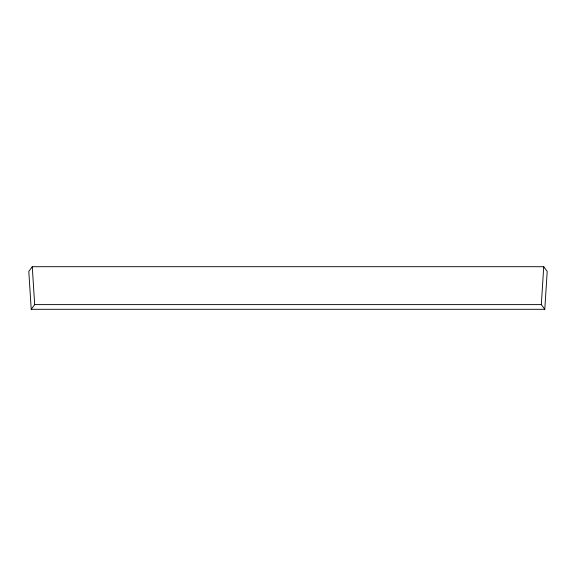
<?xml version="1.0" encoding="UTF-8"?>
<svg xmlns="http://www.w3.org/2000/svg" width="576" height="576" viewBox="0 0 576 576"><rect width="100%" height="100%" fill="white"/><g stroke="black" fill="none" stroke-linecap="round" stroke-linejoin="round"><path stroke-width="0.86" d="M544.788 309.298L541.318 304.61L543.737 266.702L32.263 266.702L28.8 271.39L31.212 309.298L544.788 309.298L547.2 271.39L543.737 266.702M31.212 309.298L34.682 304.61L32.263 266.702M34.682 304.61L541.318 304.61"/></g></svg>
